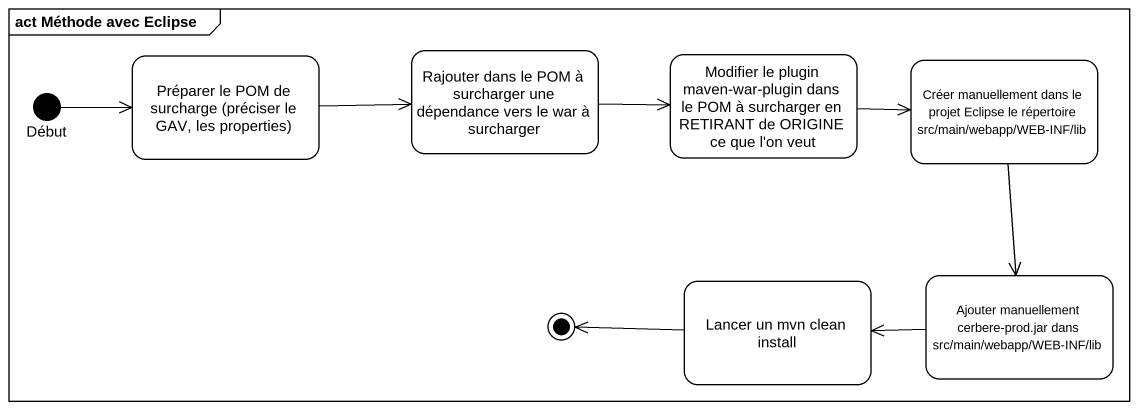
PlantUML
@startuml
mainframe act Méthode avec Eclipse
hide empty description
state "Préparer le POM de surcharge (préciser le GAV, les properties)" as Préparer_le_POM_de
state "Rajouter dans le POM à surcharger une dépendance vers le war à surcharger" as Rajouter_dans_le_POM_à
state "Modifier le plugin maven-war-plugin dans le POM à surcharger en RETIRANT de ORIGINE ce que l'on veut" as Modifier_le_plugin_maven
state "Créer manuellement dans le projet Eclipse le répertoire src/main/webapp/WEB-INF/lib" as Créer_manuellement_dans_le
state Début <<start>>
state "Lancer un mvn clean install" as Lancer_un_mvn_clean_install
state "Ajouter manuellement cerbere-prod.jar dans src/main/webapp/WEB-INF/lib" as Ajouter_manuellement
Préparer_le_POM_de -right-> Rajouter_dans_le_POM_à
Rajouter_dans_le_POM_à -right-> Modifier_le_plugin_maven
Modifier_le_plugin_maven -right-> Créer_manuellement_dans_le
Créer_manuellement_dans_le --> Ajouter_manuellement
Début -right-> Préparer_le_POM_de
Ajouter_manuellement -left-> Lancer_un_mvn_clean_install
Lancer_un_mvn_clean_install -left-> [*]
@enduml
